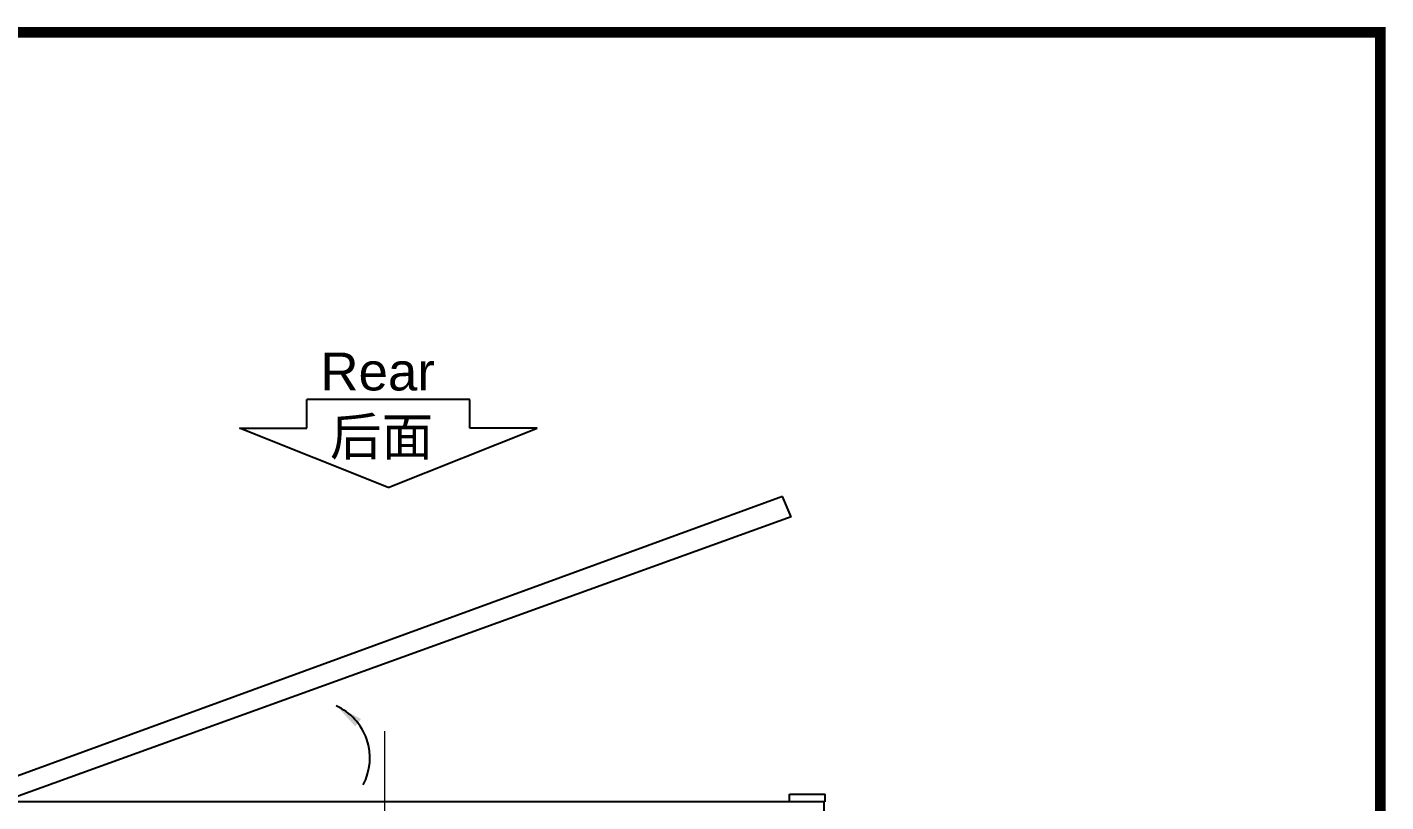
# Model space of a CAD drawing. Extents: x 81444 to 119867, y -54538 to -29386.
# Drawn here: x 84348 to 85569, y -52072 to -51376 of the extents above; entities that cross this region are included whole.
import ezdxf
from ezdxf.enums import TextEntityAlignment as Align
from ezdxf.lldxf.tags import DXFTag

# ---------------------------------------------------------------- set-up
doc = ezdxf.new("R2010")
doc.units = 0
doc.header["$LTSCALE"] = 100
doc.header["$MEASUREMENT"] = 0
for name, color, linetype in [('PANEL', 7, 'Continuous'), ('PARTS', 6, 'Continuous'), ('t', 1, 'Continuous')]:
    doc.layers.add(name, color=color, linetype=linetype)
doc.styles.add('HZ', font='arial.ttf', dxfattribs={"width": 0.7})
doc.styles.get("Standard").update_dxf_attribs({"font": ''})
doc.styles.get('Standard').set_extended_font_data('SimSun')
tags = doc.linetypes.add('CENTER', pattern=[2, 1.25, -0.25, 0.25, -0.25]).pattern_tags.tags
tags[10:11] = [DXFTag(74, 4), DXFTag(75, 0), DXFTag(340, '0'), DXFTag(46, 1.0), DXFTag(50, 0.0), DXFTag(44, 0.0), DXFTag(45, 0.0)]
tags[8:9] = [DXFTag(74, 4), DXFTag(75, 0), DXFTag(340, '0'), DXFTag(46, 1.0), DXFTag(50, 0.0), DXFTag(44, 0.0), DXFTag(45, 0.0)]
tags[6:7] = [DXFTag(74, 4), DXFTag(75, 0), DXFTag(340, '0'), DXFTag(46, 1.0), DXFTag(50, 0.0), DXFTag(44, 0.0), DXFTag(45, 0.0)]
tags[4:5] = [DXFTag(74, 4), DXFTag(75, 0), DXFTag(340, '0'), DXFTag(46, 1.0), DXFTag(50, 0.0), DXFTag(44, 0.0), DXFTag(45, 0.0)]
tags = doc.linetypes.add('HIDDEN', pattern=[0.375, 0.25, -0.125]).pattern_tags.tags
tags[6:7] = [DXFTag(74, 4), DXFTag(75, 0), DXFTag(340, '0'), DXFTag(46, 1.0), DXFTag(50, 0.0), DXFTag(44, 0.0), DXFTag(45, 0.0)]
tags[4:5] = [DXFTag(74, 4), DXFTag(75, 0), DXFTag(340, '0'), DXFTag(46, 1.0), DXFTag(50, 0.0), DXFTag(44, 0.0), DXFTag(45, 0.0)]

# ---------------------------------------------------------------- blocks, each defined once
blk = doc.blocks.new('图框')
at = {"layer": 't', "color": 7, "const_width": 9.62}
blk.add_lwpolyline([(4115.6, -3151.6), (4115.6, 0), (0, 0), (0, -3151.6)], close=True, dxfattribs=at)
at = {"color": 7, "flags": 8}
for tag, p, height in [('DWG.NAME:', (1381.6, -2910.4), 25), ('PROJECTNAME:', (3125.5, -2912.8), 24), ('PROJECTNAME：', (3339.1, -2913.1), 25), ('DWG.NO.:', (3128.2, -3030.4), 24), ('图纸编号', (3315.4, -3052.4), 24), ('FILENO.:', (3128.7, -3106.1), 24), ('文档号', (3317.7, -3124.1), 24)]:
    blk.add_attdef(tag, p, '', height=height, dxfattribs=at)
for tag, p in [('图纸名称:', (1377.8, -2965.9)), ('项目名称：', (3121.6, -2984.3)), ('项目名称：', (3325, -2984.3))]:
    blk.add_attdef(tag, text='', height=25, dxfattribs=at).set_placement(p, align=Align.BOTTOM_LEFT)
for tag, height, p in [('RENLIU', 24, (698.2, -2950.4)), ('SHUFENWANG', 24, (885.8, -2950.4)), ('FANGHOU', 24, (1069.7, -2950.4)), ('DANDANLI', 24, (1250, -2950.4)), ('A', 23, (59.9, -2974.9)), ('设计时间', 23, (213.9, -2974.9)), ('刘仁', 23, (698.2, -3002.2)), ('王姝芬', 23, (885.8, -3002.2)), ('侯方', 23, (1069.7, -3002.2)), ('李丹丹', 23, (1250, -3002.2)), ('#10STATIONONTROLCABINETCOVER', 30, (1777.9, -3017.2)), ('PAGEXOFX', 24, (3953.7, -3039.1)), ('REV.', 24, (59.4, -3063)), ('DATE', 24, (208.9, -3063)), ('DESCRIPTION', 24, (451.7, -3063)), ('PREPARED', 24, (698.2, -3063)), ('CHECKED', 24, (885.8, -3063)), ('SIGNED', 24, (1069.7, -3063)), ('APPROVED', 24, (1250, -3063)), ('图纸名称', 30, (1777.9, -3094.7)), ('第几页共几页', 24, (3953.7, -3114.1))]:
    blk.add_attdef(tag, text='', height=height, dxfattribs=at).set_placement(p, align=Align.MIDDLE)
at = {"color": 7, "width": 0.8, "flags": 8}
blk.add_attdef('HANGZHOUHOLLYSYSAUTOMATIONCO.,LTD.', text='', height=24, dxfattribs=at).set_placement((2770.1, -3045.7), align=Align.MIDDLE)

msp = doc.modelspace()

# ---------------------------------------------------------------- linework, layer by layer
at = {"color": 1, "linetype": 'CENTER', "lineweight": 20}
msp.add_line((84669.3, -52952.1), (84669.3, -52008.3), dxfattribs=at)
at = {"color": 7, "linetype": 'Continuous'}
for p, q in [((85063.8, -52071.9), (84276.4, -52071.9)), ((85033.1, -52064.9), (85065.1, -52064.9)), ((85033.1, -52071.9), (85033.1, -52064.9)), ((85063.8, -52071.9), (85063.8, -52090.4)), ((85065.1, -52071.9), (85065.1, -52064.9))]:
    msp.add_line(p, q, dxfattribs=at)
at = {"layer": 'PANEL', "linetype": 'HIDDEN'}
for p, q in [((85026.7, -51797.3), (84275.4, -52071.9)), ((85034.4, -51815.8), (85026.7, -51797.3)), ((85034.4, -51815.8), (84325.6, -52071.9))]:
    msp.add_line(p, q, dxfattribs=at)
at = {"layer": 'PANEL'}
msp.add_arc((84604.4, -52032.5), 51.5, 332.1889, 65.7191, dxfattribs=at)
at = {"layer": 'PANEL', "color": 0, "linetype": 'ByBlock'}
msp.add_solid([(84647.9, -51997.5), (84642.7, -52004), (84625.7, -51985.3)], dxfattribs=at)
at = {"layer": 'PARTS', "color": 7}
for p, q in [((84745.8, -51710.2), (84599.1, -51710.2)), ((84599.1, -51736), (84599.1, -51710.2)), ((84745.8, -51736), (84745.8, -51710.2)), ((84672.4, -51789.4), (84538.8, -51736)), ((84538.8, -51736), (84599.1, -51736)), ((84672.4, -51789.4), (84806.1, -51736)), ((84806.1, -51736), (84745.8, -51736))]:
    msp.add_line(p, q, dxfattribs=at)

# ---------------------------------------------------------------- block references
at = {"color": 1}
msp.add_blockref('图框', (81448.4, -51380.3), dxfattribs=at)

# ---------------------------------------------------------------- texts
at = {"color": 7, "style": 'HZ'}
for s, p in [('Rear', (84611.4, -51702.1)), ('后面', (84620, -51760.5))]:
    msp.add_text(s, height=34, dxfattribs=at).set_placement(p)

doc.saveas('drawing.dxf')
